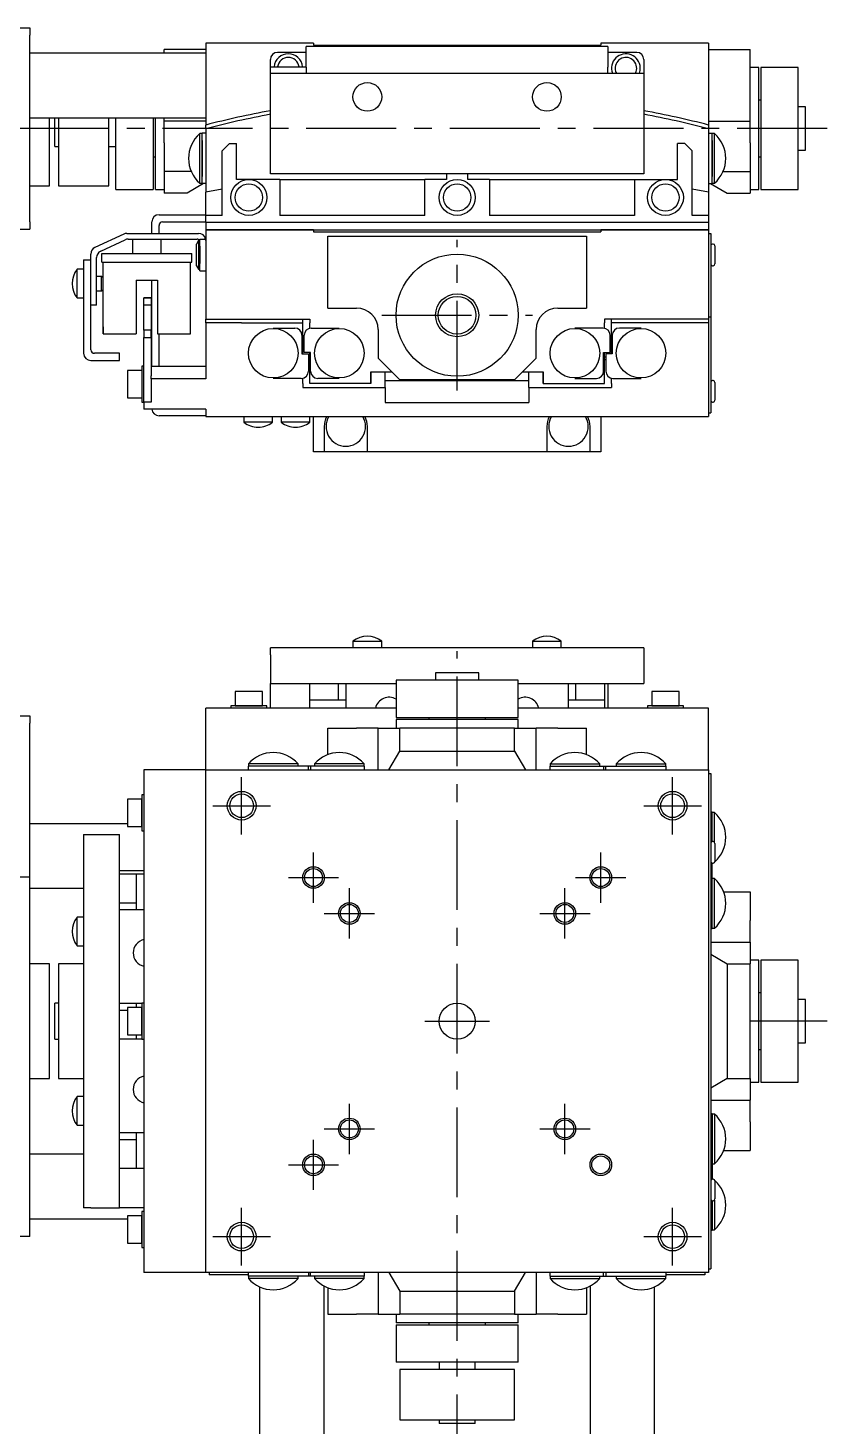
# Model space of a CAD drawing. Extents: x 118 to 837, y 27 to 540.
# Drawn here: x 301.5 to 412.7, y 339.8 to 534.5 of the extents above; entities that cross this region are included whole.
import ezdxf

# ---------------------------------------------------------------- set-up
doc = ezdxf.new("R2010")
doc.units = 0
doc.header["$LTSCALE"] = 10
doc.linetypes.add('CENTER', pattern=[2, 1.25, -0.25, 0.25, -0.25])
doc.layers.add('1', color=7, linetype='CONTINUOUS')
doc.layers.add('11', color=7, linetype='CONTINUOUS')

msp = doc.modelspace()

# ---------------------------------------------------------------- linework, layer by layer
at = {"layer": '1', "color": 7, "linetype": 'CONTINUOUS'}
for p, q in [((275.749999, 534.5), (301.749999, 534.5)), ((301.749999, 534.5), (301.749999, 533.5)), ((301.749999, 507.5), (301.749999, 533.5)), ((320.449999, 531), (320.449999, 531.5)), ((326.249999, 531.5), (320.449999, 531.5)), ((326.249999, 532.4), (326.249999, 520.986969)), ((341.249999, 532.4), (326.249999, 532.4)), ((382.249999, 531.9), (340.249999, 531.9)), ((340.249999, 531.806308), (340.249999, 531.9)), ((340.249999, 529.930961), (340.249999, 531.806308)), ((341.249999, 532.4), (341.249999, 532.1)), ((341.249999, 532.1), (381.249999, 532.1)), ((381.249999, 532.4), (381.249999, 532.1)), ((396.249999, 532.4), (381.249999, 532.4)), ((382.249999, 531.9), (382.249999, 531.806308)), ((382.249999, 531.806308), (382.249999, 529.930961)), ((396.249999, 532.4), (396.249999, 520.986969)), ((396.249999, 531.5), (402.049999, 531.5)), ((402.049999, 521.5), (402.049999, 531.5)), ((326.249999, 531), (301.749999, 531)), ((335.249999, 529.1), (335.249999, 530.1)), ((340.249999, 531.1), (336.249999, 531.1)), ((340.249999, 529.024653), (340.249999, 529.930961)), ((386.249999, 531.1), (382.249999, 531.1)), ((382.249999, 529.930961), (382.249999, 529.024653)), ((387.249999, 530.1), (387.249999, 528.2)), ((335.249999, 528.2), (335.249999, 529.1)), ((335.249999, 529.1), (340.249999, 529.1)), ((335.249999, 515.2), (335.249999, 528.2)), ((335.249999, 528.2), (387.249999, 528.2)), ((340.249999, 529.024653), (340.249999, 528.2)), ((382.249999, 528.2), (382.249999, 529.024653)), ((387.249999, 528.2), (387.249999, 515.2)), ((403.249999, 529), (402.049999, 529)), ((403.249999, 512), (403.249999, 529)), ((403.549999, 529), (403.549999, 520.5)), ((408.749999, 529), (403.549999, 529)), ((408.749999, 520.5), (408.749999, 529)), ((403.549999, 524.45), (403.249999, 524.45)), ((301.749999, 522), (326.249999, 522)), ((304.499999, 512.5), (304.499999, 522)), ((305.249999, 518), (305.249999, 522)), ((305.749999, 522), (305.749999, 512.5)), ((312.749999, 512.5), (312.749999, 522)), ((313.749999, 520.5), (313.749999, 522)), ((318.949999, 522), (318.949999, 520.5)), ((319.249999, 512), (319.249999, 522)), ((320.449999, 521.5), (320.449999, 522)), ((409.749999, 523.5), (408.749999, 523.5)), ((409.749999, 517.5), (409.749999, 523.5)), ((313.749999, 512), (313.749999, 520.5)), ((318.949999, 520.5), (318.949999, 512)), ((326.249999, 521.5), (320.449999, 521.5)), ((320.449999, 518.5), (320.449999, 521.5)), ((325.407386, 512.886539), (325.407386, 519.786539)), ((325.75, 519.786539), (325.407386, 519.786539)), ((326.249999, 519.836536), (325.75, 519.836536)), ((325.75, 512.836536), (325.75, 519.836536)), ((325.75, 519.786539), (325.75, 519.836536)), ((325.75, 518.836536), (325.75, 519.786539)), ((325.75, 512.886539), (325.75, 519.786539)), ((326.249999, 520.470754), (326.249999, 520.986969)), ((326.249999, 520.470754), (326.249999, 511.63673)), ((396.249999, 521.5), (402.049999, 521.5)), ((396.249999, 520.986969), (396.249999, 520.470754)), ((396.249999, 520.470754), (396.249999, 511.63673)), ((396.249999, 519.836536), (396.749998, 519.836536)), ((396.749998, 512.836536), (396.749998, 519.836536)), ((396.749998, 519.786539), (396.749998, 519.836536)), ((396.749998, 518.836536), (396.749998, 519.786539)), ((396.749998, 512.886539), (396.749998, 519.786539)), ((397.092612, 519.786539), (396.749998, 519.786539)), ((397.092612, 512.886539), (397.092612, 519.786539)), ((402.049999, 518.5), (402.049999, 521.5)), ((403.549999, 520.5), (403.549999, 512)), ((408.749999, 512), (408.749999, 520.5)), ((305.249999, 518), (305.749999, 518)), ((312.749999, 518), (313.749999, 518)), ((320.449999, 518.5), (320.449999, 514.5)), ((325.75, 518.836536), (325.75, 516.236536)), ((329.549999, 518.4), (328.549999, 517.4)), ((329.549999, 518.4), (330.549999, 518.4)), ((330.549999, 513.4), (330.549999, 518.4)), ((391.949999, 513.4), (391.949999, 518.4)), ((392.949999, 518.4), (391.949999, 518.4)), ((392.949999, 518.4), (393.949999, 517.4)), ((396.749998, 518.836536), (396.749998, 516.236536)), ((402.049999, 518.5), (402.049999, 514.5)), ((318.949999, 516.55), (319.249999, 516.55)), ((325.75, 516.236536), (325.75, 513.836536)), ((328.549999, 508.4), (328.549999, 517.4)), ((393.949999, 508.4), (393.949999, 517.4)), ((396.749998, 516.236536), (396.749998, 513.836536)), ((403.249999, 516.55), (403.549999, 516.55)), ((408.749999, 517.5), (409.749999, 517.5)), ((324.232521, 514.5), (320.449999, 514.5)), ((320.449999, 514.5), (320.449999, 511.5)), ((335.249999, 514.2), (335.249999, 515.2)), ((387.249999, 514.2), (335.249999, 514.2)), ((359.749999, 514.2), (359.749999, 513.4)), ((362.749999, 513.4), (362.749999, 514.2)), ((387.249999, 515.2), (387.249999, 514.2)), ((398.267477, 514.5), (402.049999, 514.5)), ((402.049999, 514.5), (402.049999, 511.5)), ((301.749999, 512.5), (304.499999, 512.5)), ((305.749999, 512.5), (312.749999, 512.5)), ((313.749999, 512), (318.949999, 512)), ((319.249999, 512), (320.449999, 512)), ((325.952074, 512.827993), (323.651923, 511.5)), ((325.407386, 512.886539), (325.75, 512.886539)), ((325.75, 512.885479), (325.75, 513.836536)), ((325.75, 512.836536), (325.75, 512.885479)), ((326.249999, 512.836536), (325.75, 512.836536)), ((325.75, 512.827993), (325.75, 512.836536)), ((325.75, 512.827993), (325.75, 512.836536)), ((326.25, 512.827993), (325.75, 512.827993)), ((328.549999, 512.042282), (326.249999, 511.63673)), ((332.249999, 513.4), (330.549999, 513.4)), ((336.549999, 513.4), (332.249999, 513.4)), ((336.549999, 513.4), (336.549999, 508.4)), ((336.549999, 513.4), (356.749999, 513.4)), ((359.749999, 513.4), (356.749999, 513.4)), ((356.749999, 508.4), (356.749999, 513.4)), ((365.749999, 513.4), (362.749999, 513.4)), ((365.749999, 513.4), (365.749999, 508.4)), ((365.749999, 513.4), (385.949999, 513.4)), ((385.949999, 513.4), (385.949999, 508.4)), ((385.949999, 513.4), (390.249999, 513.4)), ((390.249999, 513.4), (391.949999, 513.4)), ((396.249999, 511.63673), (393.949999, 512.042282)), ((396.249998, 512.827993), (396.749998, 512.827993)), ((396.249999, 512.836536), (396.749998, 512.836536)), ((396.547924, 512.827993), (398.848075, 511.5)), ((396.749998, 512.885479), (396.749998, 513.836536)), ((396.749998, 512.886539), (397.092612, 512.886539)), ((396.749998, 512.836536), (396.749998, 512.885479)), ((396.749998, 512.827993), (396.749998, 512.836536)), ((396.749998, 512.827993), (396.749998, 512.836536)), ((402.049999, 512), (403.249999, 512)), ((403.549999, 512), (408.749999, 512)), ((323.651923, 511.5), (320.449999, 511.5)), ((326.249999, 508.4), (326.249999, 511.63673)), ((396.249999, 511.63673), (396.249999, 508.4)), ((398.848075, 511.5), (402.049999, 511.5)), ((319.749999, 508.5), (326.249999, 508.5)), ((328.549999, 508.4), (326.249999, 508.4)), ((326.249999, 507.4), (326.249999, 508.4)), ((356.749999, 508.4), (336.549999, 508.4)), ((385.949999, 508.4), (365.749999, 508.4)), ((396.249999, 508.4), (393.949999, 508.4)), ((396.249999, 508.4), (396.249999, 507.4)), ((275.749999, 506.5), (301.749999, 506.5)), ((301.749999, 507.5), (301.749999, 506.5)), ((318.749999, 505.9), (318.749999, 507.5)), ((319.749999, 505.9), (319.749999, 507)), ((320.249999, 507.5), (326.249999, 507.5)), ((396.249999, 507.4), (326.249999, 507.4)), ((326.249999, 507.4), (326.249999, 506.4)), ((326.249999, 506.4), (326.249999, 493.944512)), ((341.249999, 506.4), (326.249999, 506.4)), ((326.249999, 506.4), (341.249999, 506.4)), ((341.249999, 506.4), (341.249999, 506.1)), ((341.249999, 506.4), (381.249999, 506.4)), ((381.249999, 506.4), (381.249999, 506.1)), ((396.249999, 506.4), (381.249999, 506.4)), ((381.249999, 506.4), (396.249999, 506.4)), ((396.249999, 507.4), (396.249999, 506.4)), ((396.249999, 506.4), (396.249999, 493.944512)), ((314.849075, 505.806308), (310.827381, 503.930961)), ((311.627381, 503.421305), (315.026431, 505.006308)), ((315.271694, 505.9), (325.249999, 505.9)), ((315.449049, 505.1), (325.049999, 505.1)), ((316.049999, 505.1), (316.049999, 503.1)), ((320.049999, 503.1), (320.049999, 505.1)), ((325.238674, 504.9), (324.949999, 504.4)), ((324.949999, 502.820894), (324.949999, 504.4)), ((324.949999, 501.4), (324.949999, 504.4)), ((325.238674, 504.9), (325.238674, 503.005474)), ((325.449999, 504.9), (325.238674, 504.9)), ((325.449999, 505.1), (326.229795, 505.1)), ((325.449999, 504.1), (325.449999, 505.1)), ((326.249999, 504.9), (326.229795, 505.1)), ((341.249999, 506.1), (381.249999, 506.1)), ((343.249999, 495.5), (343.249999, 505.5)), ((343.249999, 505.5), (379.249999, 505.5)), ((379.249999, 505.5), (379.249999, 495.5)), ((396.249999, 505.9), (396.549999, 505.9)), ((396.549999, 505.9), (396.549999, 503.9)), ((396.899999, 504.4), (396.799999, 504.4)), ((310.249999, 502.2), (310.249999, 503.024653)), ((311.049999, 495.9), (311.049999, 502.514997)), ((311.799999, 501.9), (311.799999, 503.1)), ((311.799999, 503.1), (324.299999, 503.1)), ((324.299999, 501.9), (324.299999, 503.1)), ((324.949999, 501.4), (324.949999, 502.820894)), ((325.238674, 503.005474), (325.238674, 500.9)), ((325.449999, 504.1), (325.449999, 501.7)), ((396.549999, 503.9), (396.549999, 496.27493)), ((397.149999, 504.15), (397.149999, 502.7764)), ((397.149999, 502.7764), (397.149999, 501.65)), ((308.352, 496.9), (308.352, 500.9)), ((309.249999, 500.9), (308.352, 500.9)), ((309.249999, 502.2), (310.249999, 502.2)), ((309.249999, 502.2), (309.249999, 489.2)), ((310.249999, 489.7), (310.249999, 502.2)), ((311.799999, 501.9), (324.299999, 501.9)), ((311.949999, 491.9), (311.949999, 501.9)), ((311.949999, 492.9), (311.949999, 501.9)), ((324.149999, 491.9), (324.149999, 501.9)), ((324.949999, 501.4), (325.238674, 500.9)), ((325.238674, 500.9), (325.449999, 500.9)), ((325.449999, 500.7), (325.449999, 501.7)), ((325.449999, 500.7), (326.249999, 500.7)), ((396.799999, 501.4), (396.899999, 501.4)), ((311.749999, 499.9), (311.049999, 499.9)), ((311.749999, 497.9), (311.749999, 499.9)), ((311.949999, 499.7), (311.749999, 499.9)), ((316.549999, 499.4), (316.549999, 491.9)), ((316.549999, 499.4), (319.549999, 499.4)), ((318.749999, 487.4), (318.749999, 499.4)), ((319.549999, 499.4), (319.549999, 491.9)), ((319.549999, 499.4), (319.549999, 492.9)), ((308.352, 496.9), (309.249999, 496.9)), ((311.049999, 497.9), (311.749999, 497.9)), ((311.749999, 497.9), (311.949999, 498.1)), ((317.649999, 496.9), (318.649999, 496.9)), ((317.649999, 495.9), (317.649999, 496.9)), ((318.649999, 496.9), (317.649999, 496.9)), ((318.649999, 496.9), (318.649999, 495.9)), ((311.049999, 495.9), (310.249999, 495.9)), ((318.649999, 495.9), (317.649999, 495.9)), ((317.649999, 492.4), (317.649999, 495.9)), ((318.649999, 495.9), (318.649999, 492.4)), ((343.249999, 495.5), (347.249999, 495.5)), ((375.249999, 495.5), (379.249999, 495.5)), ((396.549999, 496.27493), (396.549999, 494.27493)), ((311.949999, 492.9), (311.949999, 491.9)), ((319.549999, 492.9), (319.549999, 491.9)), ((326.249999, 493.419494), (326.249999, 493.944512)), ((326.249999, 493.944512), (340.749999, 493.944512)), ((326.249999, 493.419494), (326.249999, 485.63673)), ((331.249999, 493.419494), (326.249999, 493.419494)), ((331.249999, 493.419494), (339.749998, 493.419493)), ((335.649994, 492.710541), (338.649994, 492.710541)), ((339.749998, 489.110541), (339.749998, 493.419493)), ((339.749999, 493.419493), (339.749999, 493.944512)), ((340.749998, 492.681795), (340.749999, 493.419494)), ((340.749999, 493.944512), (340.749999, 493.419494)), ((340.949994, 492.701999), (344.849994, 492.701999)), ((381.550004, 492.701999), (377.650004, 492.701999)), ((396.249999, 493.944512), (381.749999, 493.944512)), ((381.749999, 493.944512), (381.75, 493.419493)), ((381.75, 492.681795), (381.75, 493.419493)), ((382.749999, 493.419493), (382.749999, 493.944512)), ((382.75, 489.110541), (382.75, 493.419493)), ((391.25, 493.419493), (382.75, 493.419493)), ((386.850004, 492.710541), (383.850004, 492.710541)), ((396.249999, 493.419494), (391.25, 493.419493)), ((396.249999, 494.27493), (396.549999, 494.27493)), ((396.249999, 493.944512), (396.249999, 493.419494)), ((396.249999, 493.419494), (396.249999, 480.4)), ((396.549999, 494.27493), (396.549999, 494.018021)), ((396.549999, 494.018021), (396.549999, 492.103296)), ((311.949999, 491.9), (316.549999, 491.9)), ((318.649999, 492.4), (317.649999, 492.4)), ((317.649999, 492.4), (317.649999, 491.4)), ((317.649999, 491.4), (318.649999, 491.4)), ((317.649999, 482.4), (317.649999, 491.4)), ((318.649999, 491.4), (318.649999, 492.4)), ((318.649999, 491.4), (318.649999, 486.042282)), ((319.549999, 491.9), (324.149999, 491.9)), ((319.749999, 487.4), (319.749999, 491.9)), ((339.649994, 491.710541), (339.649994, 489.110541)), ((339.649994, 491.710541), (339.649994, 489.110541)), ((339.949994, 489.301999), (339.949994, 491.701999)), ((350.249999, 492.5), (350.249999, 488.5)), ((372.249999, 488.5), (372.249999, 492.5)), ((382.550004, 489.301999), (382.550004, 491.701999)), ((382.850004, 491.710541), (382.850004, 489.110541)), ((382.850004, 491.710541), (382.850004, 489.110541)), ((396.549999, 492.103296), (396.549999, 482.9)), ((314.249999, 489.2), (310.749999, 489.2)), ((314.249999, 488.2), (314.249999, 489.2)), ((339.649994, 489.110541), (340.549994, 489.110541)), ((339.949994, 490.4), (339.749999, 490.4)), ((340.849994, 489.301999), (339.949994, 489.301999)), ((340.549828, 488.68973), (340.749902, 488.709691)), ((340.549994, 489.110541), (340.549994, 486.710541)), ((340.549994, 489.110541), (340.549994, 486.710541)), ((340.749998, 484.984541), (340.749998, 489.301999)), ((340.849994, 486.701999), (340.849994, 489.301999)), ((381.650004, 489.301999), (382.550004, 489.301999)), ((381.650004, 486.701999), (381.650004, 489.301999)), ((381.75, 484.984541), (381.75, 489.301999)), ((381.750112, 488.70969), (381.950098, 488.689739)), ((382.850004, 489.110541), (381.950004, 489.110541)), ((381.950004, 489.110541), (381.950004, 486.710541)), ((381.950004, 489.110541), (381.950004, 486.710541)), ((382.749999, 490.4), (382.550004, 490.4)), ((310.249999, 488.2), (314.249999, 488.2)), ((315.349999, 486.8), (315.349999, 483)), ((317.349999, 486.8), (315.349999, 486.8)), ((317.349999, 487.4), (317.349999, 482.4)), ((317.649999, 487.4), (317.349999, 487.4)), ((318.649999, 487.4), (326.249999, 487.4)), ((340.749975, 488.269448), (340.549844, 488.291806)), ((350.249999, 488.5), (353.249999, 485.5)), ((369.249999, 485.5), (372.249999, 488.5)), ((381.950083, 488.291796), (381.750073, 488.269452)), ((318.649999, 485.63673), (318.649999, 486.042282)), ((318.649999, 485.63673), (318.649999, 482.4)), ((326.249999, 485.63673), (318.649999, 485.63673)), ((339.549994, 485.710541), (335.649994, 485.710541)), ((339.749999, 484.984542), (339.749998, 485.730746)), ((339.749999, 484.984542), (339.749999, 484.454985)), ((349.249998, 484.984541), (340.749998, 484.984541)), ((344.849994, 485.701999), (341.849994, 485.701999)), ((349.249998, 486.6), (352.149999, 486.6)), ((349.249998, 484.984541), (349.249998, 486.6)), ((349.249999, 486.6), (349.249999, 484.984541)), ((351.249999, 484.454985), (351.249999, 486.6)), ((351.249999, 485.4), (371.249999, 485.4)), ((369.249999, 485.5), (353.249999, 485.5)), ((370.349999, 486.6), (373.25, 486.6)), ((371.249999, 484.454985), (371.249999, 486.6)), ((373.249999, 486.6), (373.249999, 484.984541)), ((373.25, 484.984541), (373.25, 486.6)), ((373.25, 484.984541), (381.75, 484.984541)), ((377.650004, 485.701999), (380.650004, 485.701999)), ((382.75, 484.984541), (382.749999, 484.454985)), ((382.75, 484.984541), (382.75, 485.730746)), ((382.950004, 485.710541), (386.850004, 485.710541)), ((396.899999, 485.4), (396.799999, 485.4)), ((397.149999, 485.15), (397.149999, 483.7764)), ((315.349999, 483), (317.349999, 483)), ((339.749999, 484.454985), (351.249999, 484.454985)), ((351.249999, 484.454985), (351.249999, 482.333651)), ((371.249999, 484.454985), (371.249999, 482.333651)), ((371.249999, 484.454985), (382.749999, 484.454985)), ((396.549999, 482.9), (396.549999, 480.9)), ((397.149999, 483.7764), (397.149999, 482.65)), ((317.349999, 482.4), (317.649999, 482.4)), ((317.649999, 482.4), (317.649999, 481.4)), ((318.649999, 482.4), (317.649999, 482.4)), ((326.249999, 481.4), (317.649999, 481.4)), ((326.249999, 481.4), (326.249999, 480.4)), ((351.249999, 482.333651), (371.249999, 482.333651)), ((396.249999, 480.9), (396.549999, 480.9)), ((396.799999, 482.4), (396.899999, 482.4)), ((326.249999, 480.5), (319.749999, 480.5)), ((326.249999, 480.4), (396.249999, 480.4)), ((331.549999, 480.4), (331.549999, 479.602001)), ((335.549999, 479.602001), (331.549999, 479.602001)), ((335.549999, 479.602001), (335.549999, 480.4)), ((336.749999, 480.4), (336.749999, 479.602001)), ((340.749999, 479.602001), (336.749999, 479.602001)), ((340.749999, 479.602001), (340.749999, 480.4)), ((341.249999, 475.5), (341.249999, 480.4)), ((342.749999, 479), (342.749999, 475.5)), ((348.749999, 475.5), (348.749999, 479)), ((373.749999, 479), (373.749999, 475.5)), ((379.749999, 475.5), (379.749999, 479)), ((381.249999, 480.4), (381.249999, 475.5)), ((342.749999, 475.5), (341.249999, 475.5)), ((348.749999, 475.5), (342.749999, 475.5)), ((373.749999, 475.5), (348.749999, 475.5)), ((379.749999, 475.5), (373.749999, 475.5)), ((381.249999, 475.5), (379.749999, 475.5)), ((387.249999, 448.199999), (335.249999, 448.199999)), ((335.249999, 447.199999), (335.249999, 448.199999)), ((346.749999, 449.097998), (346.864019, 449.097998)), ((346.749999, 449.097998), (346.749999, 448.199999)), ((346.864019, 449.097998), (350.749999, 449.097998)), ((350.749999, 448.199999), (350.749999, 449.097998)), ((371.749999, 449.097998), (371.864019, 449.097998)), ((371.749999, 449.097998), (371.749999, 448.199999)), ((371.864019, 449.097998), (375.749999, 449.097998)), ((375.749999, 448.199999), (375.749999, 449.097998)), ((387.249999, 448.199999), (387.249999, 447.199999)), ((335.249999, 447.199999), (335.249999, 443.199999)), ((387.249999, 447.199999), (387.249999, 443.199999)), ((364.249999, 444.699999), (358.249999, 444.699999)), ((358.249999, 444.699999), (358.249999, 443.699999)), ((364.249999, 443.699999), (364.249999, 444.699999)), ((332.249999, 442.099999), (330.349999, 442.099999)), ((334.149999, 442.099999), (330.349999, 442.099999)), ((330.349999, 442.099999), (330.349999, 440.099999)), ((334.149999, 442.099999), (332.249999, 442.099999)), ((334.149999, 440.099999), (334.149999, 442.099999)), ((335.249999, 443.199999), (352.749999, 443.199999)), ((335.249999, 439.799999), (335.249999, 443.199999)), ((340.749999, 440.899999), (340.749999, 443.199999)), ((344.749999, 440.899999), (344.749999, 443.199999)), ((345.749999, 443.199999), (345.749999, 440.899999)), ((358.249999, 443.699999), (352.749999, 443.699999)), ((369.749999, 443.699999), (352.749999, 443.699999)), ((352.749999, 443.699999), (352.749999, 438.499999)), ((358.624999, 443.699999), (358.249999, 443.699999)), ((361.249999, 443.699999), (358.249999, 443.699999)), ((364.249999, 443.699999), (361.249999, 443.699999)), ((364.249999, 443.699999), (363.874999, 443.699999)), ((369.749999, 443.699999), (364.249999, 443.699999)), ((369.749999, 438.499999), (369.749999, 443.699999)), ((369.749999, 443.199999), (387.249999, 443.199999)), ((376.749999, 440.899999), (376.749999, 443.199999)), ((377.749999, 443.199999), (377.749999, 440.899999)), ((381.749999, 443.199999), (381.749999, 440.899999)), ((382.249999, 443.199999), (382.249999, 439.799999)), ((390.249999, 442.099999), (388.349999, 442.099999)), ((392.149999, 442.099999), (388.349999, 442.099999)), ((388.349999, 442.099999), (388.349999, 440.099999)), ((392.149999, 442.099999), (390.249999, 442.099999)), ((392.149999, 440.099999), (392.149999, 442.099999)), ((330.349999, 440.099999), (329.749999, 440.099999)), ((334.749999, 440.099999), (329.749999, 440.099999)), ((329.749999, 440.099999), (329.749999, 439.799999)), ((334.149999, 440.099999), (330.349999, 440.099999)), ((330.349999, 440.099999), (334.149999, 440.099999)), ((334.749999, 440.099999), (334.149999, 440.099999)), ((334.749999, 439.799999), (334.749999, 440.099999)), ((344.749999, 440.899999), (340.749999, 440.899999)), ((340.749999, 439.799999), (340.749999, 440.899999)), ((345.749999, 440.899999), (344.749999, 440.899999)), ((345.749999, 440.899999), (345.749999, 439.799999)), ((377.749999, 440.899999), (376.749999, 440.899999)), ((376.749999, 439.799999), (376.749999, 440.899999)), ((381.749999, 440.899999), (377.749999, 440.899999)), ((381.749999, 440.899999), (381.749999, 439.799999)), ((392.749999, 440.099999), (387.749999, 440.099999)), ((388.349999, 440.099999), (387.749999, 440.099999)), ((387.749999, 440.099999), (387.749999, 439.799999)), ((392.149999, 440.099999), (388.349999, 440.099999)), ((388.349999, 440.099999), (392.149999, 440.099999)), ((392.749999, 440.099999), (392.149999, 440.099999)), ((392.749999, 439.799999), (392.749999, 440.099999)), ((275.749999, 438.699999), (301.749999, 438.699999)), ((301.749999, 438.699999), (301.749999, 437.699999)), ((352.749999, 439.799999), (326.249999, 439.799999)), ((326.249999, 431.199999), (326.249999, 439.799999)), ((352.749999, 438.499999), (369.749999, 438.499999)), ((357.299999, 438.199999), (352.749999, 438.199999)), ((361.249999, 438.199999), (352.749999, 438.199999)), ((352.749999, 438.199999), (352.749999, 436.999999)), ((357.299999, 438.499999), (357.299999, 438.199999)), ((369.749999, 438.199999), (361.249999, 438.199999)), ((365.199999, 438.199999), (365.199999, 438.499999)), ((369.749999, 438.199999), (365.199999, 438.199999)), ((396.249999, 439.799999), (369.749999, 439.799999)), ((369.749999, 436.999999), (369.749999, 438.199999)), ((396.249999, 431.199999), (396.249999, 439.799999)), ((301.749999, 416.299999), (301.749999, 437.699999)), ((343.249999, 433.31277), (343.249999, 436.999999)), ((343.249999, 436.999999), (347.249999, 436.999999)), ((350.249999, 436.999999), (347.249999, 436.999999)), ((350.249999, 431.199999), (350.249999, 436.999999)), ((350.249999, 436.999999), (353.249999, 436.999999)), ((353.249999, 433.798075), (353.249999, 436.999999)), ((369.249999, 436.999999), (353.249999, 436.999999)), ((369.249999, 433.798075), (369.249999, 436.999999)), ((369.249999, 436.999999), (372.249999, 436.999999)), ((372.249999, 431.199999), (372.249999, 436.999999)), ((375.249999, 436.999999), (372.249999, 436.999999)), ((375.249999, 436.999999), (379.249999, 436.999999)), ((379.249999, 433.31277), (379.249999, 436.999999)), ((351.749999, 431.199999), (353.249999, 433.798075)), ((353.249999, 433.798075), (369.249999, 433.798075)), ((369.249999, 433.798075), (370.749999, 431.199999)), ((317.649999, 431.199999), (317.649999, 361.199999)), ((326.249999, 431.199999), (317.649999, 431.199999)), ((326.249999, 431.199999), (396.249999, 431.199999)), ((326.249999, 361.199999), (326.249999, 431.199999)), ((335.649994, 431.699998), (332.149994, 431.699998)), ((332.149994, 431.699998), (332.149994, 431.199998)), ((335.649998, 432.042612), (332.199998, 432.042612)), ((332.199998, 432.042612), (332.199998, 431.699998)), ((339.549994, 431.699998), (335.649994, 431.699998)), ((339.099998, 432.042612), (335.649998, 432.042612)), ((339.099998, 431.699998), (339.099998, 432.042612)), ((340.549994, 431.699998), (339.549994, 431.699998)), ((340.549994, 431.199998), (340.549994, 431.699998)), ((340.849994, 431.699998), (340.549994, 431.699998)), ((340.849994, 431.699998), (340.849994, 431.199998)), ((341.849994, 431.699998), (340.849994, 431.699998)), ((344.849998, 432.042612), (341.399998, 432.042612)), ((341.399998, 432.042612), (341.399998, 431.699998)), ((344.849994, 431.699998), (341.849994, 431.699998)), ((348.349994, 431.699998), (344.849994, 431.699998)), ((348.299998, 432.042612), (344.849998, 432.042612)), ((348.299998, 431.699998), (348.299998, 432.042612)), ((348.349994, 431.199998), (348.349994, 431.699998)), ((374.150004, 431.699998), (377.650004, 431.699998)), ((374.150004, 431.699998), (374.150004, 431.199998)), ((374.2, 432.042612), (377.65, 432.042612)), ((374.2, 432.042612), (374.2, 431.699998)), ((377.65, 432.042612), (381.1, 432.042612)), ((377.650004, 431.699998), (380.650004, 431.699998)), ((380.650004, 431.699998), (381.650004, 431.699998)), ((381.1, 431.699998), (381.1, 432.042612)), ((381.650004, 431.699998), (381.650004, 431.199999)), ((381.650004, 431.699998), (381.950004, 431.699998)), ((381.950004, 431.199998), (381.950004, 431.699998)), ((381.950004, 431.699998), (382.950004, 431.699998)), ((382.950004, 431.699998), (386.850004, 431.699998)), ((383.4, 432.042612), (386.85, 432.042612)), ((383.4, 432.042612), (383.4, 431.699998)), ((386.85, 432.042612), (390.3, 432.042612)), ((386.850004, 431.699998), (390.350004, 431.699998)), ((390.3, 431.699998), (390.3, 432.042612)), ((390.350004, 431.199998), (390.350004, 431.699998)), ((396.249999, 431.199999), (396.249999, 361.199999)), ((396.249999, 430.699999), (396.549999, 430.699999)), ((396.549999, 430.699999), (396.549999, 428.699999)), ((396.549999, 428.699999), (396.549999, 363.699999)), ((315.349999, 427.099999), (315.349999, 425.199999)), ((315.349999, 427.099999), (315.349999, 423.299999)), ((317.349999, 427.099999), (315.349999, 427.099999)), ((317.349999, 427.699999), (317.349999, 422.699999)), ((317.349999, 427.699999), (317.349999, 427.099999)), ((317.649999, 427.699999), (317.349999, 427.699999)), ((317.349999, 427.099999), (317.349999, 423.299999)), ((317.349999, 423.299999), (317.349999, 427.099999)), ((315.349999, 425.199999), (315.349999, 423.299999)), ((396.749998, 425.300004), (396.549999, 425.300004)), ((396.749998, 421.800004), (396.749998, 425.300004)), ((397.092612, 425.249998), (396.749998, 425.249998)), ((397.092612, 421.109373), (397.092612, 425.249998)), ((315.349999, 423.699999), (301.749999, 423.699999)), ((315.349999, 423.299999), (317.349999, 423.299999)), ((317.349999, 423.299999), (317.349999, 422.699999)), ((317.349999, 422.699999), (317.649999, 422.699999)), ((309.249999, 422.199999), (309.249999, 370.199999)), ((309.249999, 422.199999), (310.249999, 422.199999)), ((310.249999, 422.199999), (314.249999, 422.199999)), ((314.249999, 370.199999), (314.249999, 422.199999)), ((396.749998, 421.194948), (396.749998, 421.800004)), ((396.899999, 421.199999), (396.799999, 421.199999)), ((397.149999, 420.949999), (397.149999, 420.943873)), ((397.149999, 420.943873), (397.149999, 418.449999)), ((314.249999, 417.199999), (317.649999, 417.199999)), ((314.249999, 416.699999), (316.549999, 416.699999)), ((316.549999, 416.699999), (316.549999, 412.699999)), ((316.549999, 416.699999), (317.649999, 416.699999)), ((396.549999, 416.900004), (396.749998, 416.900004)), ((396.749998, 417.900004), (396.749998, 418.20505)), ((396.749998, 416.900004), (396.749998, 417.900004)), ((396.749998, 416.600004), (396.749998, 416.900004)), ((396.799999, 418.199999), (396.899999, 418.199999)), ((275.749999, 416.299999), (301.749999, 416.299999)), ((301.749999, 366.199999), (301.749999, 416.299999)), ((301.749999, 414.699999), (309.249999, 414.699999)), ((396.749998, 416.600004), (396.549999, 416.600004)), ((396.749998, 415.600004), (396.749998, 416.600004)), ((397.092612, 416.049998), (396.749998, 416.049998)), ((396.749998, 412.600004), (396.749998, 415.600004)), ((397.092612, 409.149998), (397.092612, 416.049998)), ((398.362769, 414.199999), (402.049999, 414.199999)), ((402.049999, 414.199999), (402.049999, 410.199999)), ((314.249999, 412.699999), (316.549999, 412.699999)), ((316.549999, 411.699999), (314.249999, 411.699999)), ((316.549999, 412.699999), (316.549999, 411.699999)), ((317.649999, 411.699999), (316.549999, 411.699999)), ((396.749998, 409.100004), (396.749998, 412.600004)), ((308.352, 406.814019), (308.352, 410.699999)), ((309.249999, 410.699999), (308.352, 410.699999)), ((396.549999, 409.100004), (396.749998, 409.100004)), ((396.749998, 409.149998), (397.092612, 409.149998)), ((402.049999, 407.199999), (402.049999, 410.199999)), ((396.549999, 407.199999), (402.049999, 407.199999)), ((402.049999, 407.199999), (402.049999, 404.199999)), ((308.352, 406.699999), (308.352, 406.814019)), ((308.352, 406.699999), (309.249999, 406.699999)), ((396.549999, 405.526794), (398.848075, 404.199999)), ((304.499999, 404.199999), (301.749999, 404.199999)), ((304.499999, 396.199999), (304.499999, 404.199999)), ((305.749999, 404.199999), (305.749999, 396.199999)), ((309.249999, 404.199999), (305.749999, 404.199999)), ((398.848075, 404.199999), (398.848075, 388.199999)), ((398.848075, 404.199999), (402.049999, 404.199999)), ((403.249999, 404.699999), (402.049999, 404.699999)), ((402.049999, 388.199999), (402.049999, 404.199999)), ((403.249999, 400.155482), (403.249999, 404.699999)), ((403.249999, 396.199999), (403.249999, 404.699999)), ((403.549999, 404.699999), (403.549999, 387.699999)), ((408.749999, 404.699999), (403.549999, 404.699999)), ((408.749999, 387.699999), (408.749999, 404.699999)), ((408.749999, 399.199999), (408.749999, 404.699999)), ((403.549999, 400.149999), (403.249999, 400.149999)), ((408.749999, 398.824999), (408.749999, 399.199999)), ((408.749999, 396.199999), (408.749999, 399.199999)), ((409.749999, 399.199999), (408.749999, 399.199999)), ((409.749999, 393.199999), (409.749999, 399.199999)), ((305.249999, 393.699999), (305.249999, 398.699999)), ((305.249999, 393.699999), (305.249999, 398.699999)), ((305.749999, 398.699999), (305.249999, 398.699999)), ((314.249999, 398.699999), (316.549999, 398.699999)), ((315.349999, 397.699999), (314.249999, 397.699999)), ((315.349999, 398.099999), (315.349999, 394.299999)), ((315.349999, 398.099999), (315.349999, 396.199999)), ((317.349999, 398.099999), (315.349999, 398.099999)), ((316.549999, 398.699999), (316.549999, 398.099999)), ((316.549999, 398.699999), (317.349999, 398.699999)), ((317.349999, 398.699999), (317.349999, 393.699999)), ((317.349999, 398.699999), (317.349999, 398.099999)), ((317.649999, 398.699999), (317.349999, 398.699999)), ((317.349999, 398.099999), (317.349999, 394.299999)), ((317.349999, 394.299999), (317.349999, 398.099999)), ((304.499999, 388.199999), (304.499999, 396.199999)), ((305.749999, 396.199999), (305.749999, 388.199999)), ((315.349999, 396.199999), (315.349999, 394.299999)), ((403.249999, 387.699999), (403.249999, 396.199999)), ((408.749999, 393.199999), (408.749999, 396.199999)), ((305.249999, 393.699999), (305.749999, 393.699999)), ((316.549999, 393.699999), (314.249999, 393.699999)), ((315.349999, 394.299999), (317.349999, 394.299999)), ((316.549999, 394.299999), (316.549999, 393.699999)), ((317.349999, 393.699999), (316.549999, 393.699999)), ((317.349999, 394.299999), (317.349999, 393.699999)), ((317.349999, 393.699999), (317.649999, 393.699999)), ((408.749999, 393.199999), (408.749999, 393.574999)), ((403.249999, 387.699999), (403.249999, 392.249999)), ((403.249999, 392.249999), (403.549999, 392.249999)), ((408.749999, 387.699999), (408.749999, 393.199999)), ((408.749999, 393.199999), (409.749999, 393.199999)), ((301.749999, 388.199999), (304.499999, 388.199999)), ((305.749999, 388.199999), (309.249999, 388.199999)), ((398.848075, 388.199999), (396.549999, 386.873204)), ((398.848075, 388.199999), (402.049999, 388.199999)), ((402.049999, 388.199999), (402.049999, 385.199999)), ((402.049999, 387.699999), (403.249999, 387.699999)), ((403.549999, 387.699999), (408.749999, 387.699999)), ((308.352, 381.814019), (308.352, 385.699999)), ((309.249999, 385.699999), (308.352, 385.699999)), ((396.549999, 385.199999), (402.049999, 385.199999)), ((402.049999, 382.199999), (402.049999, 385.199999)), ((308.352, 381.699999), (308.352, 381.814019)), ((308.352, 381.699999), (309.249999, 381.699999)), ((396.749998, 383.299994), (396.549999, 383.299994)), ((396.749998, 383.299994), (396.749998, 379.799994)), ((397.092612, 383.250001), (396.749998, 383.250001)), ((397.092612, 383.250001), (397.092612, 376.350001)), ((402.049999, 382.199999), (402.049999, 378.199999)), ((314.249999, 380.699999), (316.549999, 380.699999)), ((316.549999, 379.699999), (314.249999, 379.699999)), ((316.549999, 380.699999), (316.549999, 379.699999)), ((316.549999, 380.699999), (317.649999, 380.699999)), ((316.549999, 379.699999), (316.549999, 375.699999)), ((396.749998, 379.799994), (396.749998, 376.799994)), ((309.249999, 377.699999), (301.749999, 377.699999)), ((398.362769, 378.199999), (402.049999, 378.199999)), ((396.749998, 375.799994), (396.549999, 375.799994)), ((396.749998, 376.799994), (396.749998, 375.799994)), ((396.749998, 376.350001), (397.092612, 376.350001)), ((396.749998, 375.799994), (396.749998, 375.499994)), ((316.549999, 375.699999), (314.249999, 375.699999)), ((317.649999, 375.699999), (316.549999, 375.699999)), ((396.549999, 375.499994), (396.749998, 375.499994)), ((396.749998, 375.499994), (396.749998, 374.499994)), ((396.749998, 374.499994), (396.749998, 374.194948)), ((396.899999, 374.199999), (396.799999, 374.199999)), ((397.149999, 373.949999), (397.149999, 373.943873)), ((397.149999, 373.943873), (397.149999, 371.449999)), ((310.249999, 370.199999), (309.249999, 370.199999)), ((310.249999, 370.199999), (314.249999, 370.199999)), ((317.649999, 370.199999), (314.249999, 370.199999)), ((396.749998, 371.20505), (396.749998, 370.599994)), ((396.749998, 370.599994), (396.749998, 367.099994)), ((396.799999, 371.199999), (396.899999, 371.199999)), ((397.092612, 371.290625), (397.092612, 367.150001)), ((301.749999, 368.699999), (315.349999, 368.699999)), ((315.349999, 369.099999), (315.349999, 365.299999)), ((315.349999, 369.099999), (315.349999, 367.199999)), ((317.349999, 369.099999), (315.349999, 369.099999)), ((317.349999, 369.699999), (317.349999, 364.699999)), ((317.349999, 369.699999), (317.349999, 369.099999)), ((317.649999, 369.699999), (317.349999, 369.699999)), ((317.349999, 369.099999), (317.349999, 365.299999)), ((317.349999, 365.299999), (317.349999, 369.099999)), ((301.749999, 366.199999), (293.749999, 366.199999)), ((315.349999, 367.199999), (315.349999, 365.299999)), ((396.549999, 367.099994), (396.749998, 367.099994)), ((396.749998, 367.150001), (397.092612, 367.150001)), ((315.349999, 365.299999), (317.349999, 365.299999)), ((317.349999, 365.299999), (317.349999, 364.699999)), ((317.349999, 364.699999), (317.649999, 364.699999)), ((396.549999, 363.699999), (396.549999, 361.699999)), ((326.249999, 361.199999), (317.649999, 361.199999)), ((396.249999, 361.199999), (326.249999, 361.199999)), ((326.749999, 361.199999), (326.749999, 360.899999)), ((328.749999, 360.899999), (326.749999, 360.899999)), ((332.149994, 360.899999), (328.749999, 360.899999)), ((332.149994, 361.2), (332.149994, 360.7)), ((335.649994, 360.7), (332.149994, 360.7)), ((332.199998, 360.7), (332.199998, 360.357386)), ((335.649998, 360.357386), (332.199998, 360.357386)), ((339.549994, 360.7), (335.649994, 360.7)), ((339.099998, 360.357386), (335.649998, 360.357386)), ((339.099998, 360.357386), (339.099998, 360.7)), ((340.549994, 360.7), (339.549994, 360.7)), ((340.549994, 361.2), (340.549994, 360.7)), ((340.849994, 360.7), (340.549994, 360.7)), ((340.849994, 360.7), (340.849994, 361.2)), ((341.849994, 360.7), (340.849994, 360.7)), ((341.399998, 360.7), (341.399998, 360.357386)), ((344.849998, 360.357386), (341.399998, 360.357386)), ((344.849994, 360.7), (341.849994, 360.7)), ((348.349994, 360.7), (344.849994, 360.7)), ((348.299998, 360.357386), (344.849998, 360.357386)), ((348.299998, 360.357386), (348.299998, 360.7)), ((348.349994, 360.7), (348.349994, 361.2)), ((350.249999, 361.199999), (350.249999, 355.399999)), ((351.749999, 361.199999), (353.249999, 358.601923)), ((369.249999, 358.601923), (370.749999, 361.199999)), ((372.249999, 361.199999), (372.249999, 355.399999)), ((374.150004, 361.2), (374.150004, 360.7)), ((374.150004, 360.7), (377.650004, 360.7)), ((374.2, 360.7), (374.2, 360.357386)), ((374.2, 360.357386), (377.65, 360.357386)), ((377.65, 360.357386), (381.1, 360.357386)), ((377.650004, 360.7), (380.650004, 360.7)), ((380.650004, 360.7), (381.650004, 360.7)), ((381.1, 360.357386), (381.1, 360.7)), ((381.650004, 360.7), (381.650004, 361.199999)), ((381.650004, 360.7), (381.950004, 360.7)), ((381.950004, 361.2), (381.950004, 360.7)), ((381.950004, 360.7), (382.950004, 360.7)), ((382.950004, 360.7), (386.850004, 360.7)), ((383.4, 360.7), (383.4, 360.357386)), ((383.4, 360.357386), (386.85, 360.357386)), ((386.85, 360.357386), (390.3, 360.357386)), ((386.850004, 360.7), (390.350004, 360.7)), ((390.3, 360.357386), (390.3, 360.7)), ((390.350004, 360.7), (390.350004, 361.2)), ((393.749999, 360.899999), (390.350004, 360.899999)), ((395.749999, 360.899999), (393.749999, 360.899999)), ((395.749999, 361.199999), (395.749999, 360.899999)), ((396.249999, 361.699999), (396.549999, 361.699999)), ((333.749999, 359.210728), (333.749999, 336.699999)), ((342.749999, 336.699999), (342.749999, 359.307323)), ((343.249999, 359.087228), (343.249999, 355.399999)), ((353.249999, 358.601923), (369.249999, 358.601923)), ((353.249999, 358.601923), (353.249999, 355.399999)), ((369.249999, 358.601923), (369.249999, 355.399999)), ((379.249999, 359.087228), (379.249999, 355.399999)), ((379.749999, 359.307323), (379.749999, 336.699999)), ((388.749999, 336.699999), (388.749999, 359.210728)), ((343.249999, 355.399999), (347.249999, 355.399999)), ((350.249999, 355.399999), (347.249999, 355.399999)), ((350.249999, 355.399999), (353.249999, 355.399999)), ((352.749999, 355.399999), (352.749999, 354.199999)), ((369.249999, 355.399999), (353.249999, 355.399999)), ((369.249999, 355.399999), (372.249999, 355.399999)), ((369.749999, 354.199999), (369.749999, 355.399999)), ((375.249999, 355.399999), (372.249999, 355.399999)), ((375.249999, 355.399999), (379.249999, 355.399999)), ((361.249999, 354.199999), (352.749999, 354.199999)), ((357.294516, 354.199999), (352.749999, 354.199999)), ((352.749999, 353.899999), (369.749999, 353.899999)), ((352.749999, 353.899999), (352.749999, 348.699999)), ((357.299999, 354.199999), (357.299999, 353.899999)), ((369.749999, 354.199999), (361.249999, 354.199999)), ((369.749999, 354.199999), (365.199999, 354.199999)), ((365.199999, 353.899999), (365.199999, 354.199999)), ((369.749999, 348.699999), (369.749999, 353.899999)), ((369.749999, 348.699999), (352.749999, 348.699999)), ((358.749999, 348.699999), (352.749999, 348.699999)), ((363.749999, 348.699999), (358.749999, 348.699999)), ((363.749999, 348.699999), (358.749999, 348.699999)), ((358.749999, 348.699999), (358.749999, 347.699999)), ((369.749999, 348.699999), (363.749999, 348.699999)), ((363.749999, 347.699999), (363.749999, 348.699999)), ((361.249999, 347.699999), (353.249999, 347.699999)), ((353.249999, 347.699999), (353.249999, 340.699999)), ((369.249999, 347.699999), (361.249999, 347.699999)), ((369.249999, 340.699999), (369.249999, 347.699999)), ((353.249999, 340.699999), (361.249999, 340.699999)), ((358.749999, 340.699999), (358.749999, 340.199999)), ((361.249999, 340.699999), (369.249999, 340.699999)), ((363.749999, 340.199999), (363.749999, 340.699999)), ((363.749999, 340.199999), (358.749999, 340.199999)), ((363.749999, 340.199999), (358.749999, 340.199999))]:
    msp.add_line(p, q, dxfattribs=at)
for centre, radius in [((348.749999, 524.9), 2), ((373.749999, 524.9), 2), ((332.249999, 510.9), 2.5), ((332.249999, 510.9), 1.9), ((361.249999, 510.9), 2.5), ((361.249999, 510.9), 1.9), ((390.249999, 510.9), 2.5), ((390.249999, 510.9), 1.9), ((361.249999, 494.5), 8.5), ((361.249999, 494.5), 3), ((335.649998, 489.210543), 3.45), ((344.849998, 489.210543), 3.45), ((377.65, 489.210543), 3.45), ((386.85, 489.210543), 3.45), ((331.249999, 426.199999), 1.65), ((391.249999, 426.199999), 1.65), ((341.249999, 416.199999), 1.25), ((381.249999, 416.199999), 1.25), ((346.249999, 411.199999), 1.25), ((376.249999, 411.199999), 1.25), ((361.249999, 396.199999), 2.5), ((346.249999, 381.199999), 1.25), ((376.249999, 381.199999), 1.25), ((341.249999, 376.199999), 1.25), ((381.249999, 376.199999), 1.25), ((331.249999, 366.199999), 1.65), ((391.249999, 366.199999), 1.65)]:
    msp.add_circle(centre, radius, dxfattribs=at)
at = {"layer": '1', "color": 4, "linetype": 'CONTINUOUS'}
for centre, radius in [((361.249999, 494.5), 2.625), ((331.249999, 426.199999), 2), ((391.249999, 426.199999), 2), ((341.249999, 416.199999), 1.5), ((381.249999, 416.199999), 1.5), ((346.249999, 411.199999), 1.5), ((376.249999, 411.199999), 1.5), ((346.249999, 381.199999), 1.5), ((376.249999, 381.199999), 1.5), ((341.249999, 376.199999), 1.5), ((381.249999, 376.199999), 1.5), ((331.249999, 366.199999), 2), ((391.249999, 366.199999), 2)]:
    msp.add_circle(centre, radius, dxfattribs=at)
at = {"layer": '1', "color": 7, "linetype": 'CONTINUOUS'}
for centre, radius, start, end in [((336.249999, 530.1), 1, 90, 180), ((337.749999, 528.9), 2, 5.73917, 174.26083), ((337.749999, 528.9), 1.5, 7.662256, 172.337744), ((384.749999, 528.9), 2, 3.023023, 200.487315), ((384.749999, 528.9), 1.5, 332.181861, 183.023023), ((386.249999, 530.1), 1, 0, 90), ((384.749999, 528.9), 1.5, 183.023023, 207.818139), ((384.749999, 528.9), 2, 339.512685, 3.023023), ((361.249999, 384.4), 140.5, 100.664245, 104.424872), ((361.249999, 384.4), 141, 100.625988, 104.372617), ((361.249999, 384.4), 141, 75.627383, 79.374012), ((361.249999, 384.4), 140.5, 75.575128, 79.335755), ((328.45, 516.336539), 4.6, 131.409621, 228.590377), ((394.049998, 516.336539), 4.6, 311.409623, 48.590379), ((319.749999, 507.5), 1, 90, 180), ((320.249999, 507), 0.5, 90, 180), ((315.271694, 504.9), 1, 90, 115), ((315.449049, 504.1), 1, 90, 115), ((325.049999, 504.7), 0.4, 30, 90), ((325.249999, 504.9), 1, 11.536959, 90), ((396.799999, 504.15), 0.25, 90, 180), ((396.899999, 504.15), 0.25, 0, 90), ((311.249999, 503.024653), 1, 115, 180), ((312.049999, 502.514997), 1, 115, 180), ((310.849999, 498.9), 3.2, 141.317813, 218.682187), ((396.799999, 501.65), 0.25, 180, 270), ((396.899999, 501.65), 0.25, 270, 0), ((347.249999, 492.5), 3, 0, 90), ((375.249999, 492.5), 3, 90, 180), ((338.649994, 491.710541), 1, 0, 90), ((340.949994, 491.701999), 1, 90, 180), ((381.550004, 491.701999), 1, 0, 90), ((383.850004, 491.710541), 1, 90, 180), ((310.249999, 489.2), 1, 180, 270), ((310.749999, 489.7), 0.5, 180, 270), ((339.549994, 486.710541), 1, 270, 0), ((341.849994, 486.701999), 1, 180, 270), ((380.650004, 486.701999), 1, 270, 0), ((382.950004, 486.710541), 1, 180, 270), ((396.799999, 485.15), 0.25, 90, 180), ((396.899999, 485.15), 0.25, 0, 90), ((319.749999, 481.5), 1, 185.73917, 270), ((396.799999, 482.65), 0.25, 180, 270), ((396.899999, 482.65), 0.25, 270, 0), ((333.549999, 482.1), 3.2, 231.317813, 270), ((333.549999, 482.1), 3.2, 270, 308.682187), ((338.749999, 482.1), 3.2, 231.317813, 270), ((338.749999, 482.1), 3.2, 270, 308.682187), ((345.749999, 479), 3, 152.181861, 180), ((345.749999, 479), 2.75, 149.396705, 270), ((345.749999, 479), 2.75, 270, 30.603295), ((345.749999, 479), 3, 0, 27.818139), ((376.749999, 479), 3, 152.181861, 180), ((376.749999, 479), 2.75, 149.396705, 270), ((376.749999, 479), 2.75, 270, 30.603295), ((376.749999, 479), 3, 0, 27.818139), ((348.749999, 446.599999), 3.2, 51.317813, 128.682187), ((373.749999, 446.599999), 3.2, 51.317813, 128.682187), ((351.749999, 439.399999), 1.9, 58.243136, 167.846803), ((370.749999, 439.399999), 1.9, 12.153197, 121.756864), ((335.649998, 428.999998), 4.6, 41.409622, 138.590378), ((344.849998, 428.999998), 4.6, 41.409622, 138.590378), ((377.65, 428.999998), 4.6, 41.409622, 138.590378), ((386.85, 428.999998), 4.6, 41.409622, 138.590378), ((394.049998, 421.799998), 4.6, 0, 48.590376), ((396.799999, 420.949999), 0.25, 90, 180), ((396.899999, 420.949999), 0.25, 0, 90), ((394.049998, 421.799998), 4.6, 312.270841, 0), ((396.799999, 418.449999), 0.25, 180, 270), ((396.899999, 418.449999), 0.25, 270, 0), ((394.049998, 412.599998), 4.6, 0, 48.590375), ((394.049998, 412.599998), 4.6, 311.40962, 0), ((310.849999, 408.699999), 3.2, 141.317813, 218.682187), ((318.049999, 405.699999), 1.9, 102.153197, 257.846803), ((318.049999, 386.699999), 1.9, 102.153197, 257.846803), ((310.849999, 383.699999), 3.2, 141.317813, 218.682187), ((394.049998, 379.8), 4.6, 0, 48.59038), ((394.049998, 379.8), 4.6, 311.409625, 0), ((396.799999, 373.949999), 0.25, 90, 180), ((396.899999, 373.949999), 0.25, 0, 90), ((394.049998, 370.6), 4.6, 0, 47.729159), ((396.799999, 371.449999), 0.25, 180, 270), ((396.899999, 371.449999), 0.25, 270, 0), ((394.049998, 370.6), 4.6, 311.409624, 0), ((335.649998, 363.4), 4.6, 221.409622, 318.590378), ((344.849998, 363.4), 4.6, 221.409622, 318.590378), ((377.65, 363.4), 4.6, 221.409622, 318.590378), ((386.85, 363.4), 4.6, 221.409622, 318.590378)]:
    msp.add_arc(centre, radius, start, end, dxfattribs=at)
at = {"layer": '11', "color": 4, "linetype": 'CENTER'}
for p, q in [((412.749999, 520.5), (216.749999, 520.5)), ((361.249999, 484), (361.249999, 505)), ((350.749999, 494.5), (371.749999, 494.5)), ((361.249999, 251.699999), (361.249999, 447.699999)), ((331.249999, 422.199999), (331.249999, 430.199999)), ((391.249999, 422.199999), (391.249999, 430.199999)), ((327.249999, 426.199999), (335.249999, 426.199999)), ((387.249999, 426.199999), (395.249999, 426.199999)), ((341.249999, 412.699999), (341.249999, 419.699999)), ((381.249999, 412.699999), (381.249999, 419.699999)), ((337.749999, 416.199999), (344.749999, 416.199999)), ((346.249999, 407.699999), (346.249999, 414.699999)), ((376.249999, 407.699999), (376.249999, 414.699999)), ((377.749999, 416.199999), (384.749999, 416.199999)), ((342.749999, 411.199999), (349.749999, 411.199999)), ((372.749999, 411.199999), (379.749999, 411.199999)), ((356.749999, 396.199999), (365.749999, 396.199999)), ((412.749999, 396.199999), (402.049999, 396.199999)), ((346.249999, 377.699999), (346.249999, 384.699999)), ((376.249999, 377.699999), (376.249999, 384.699999)), ((341.249999, 372.699999), (341.249999, 379.699999)), ((342.749999, 381.199999), (349.749999, 381.199999)), ((372.749999, 381.199999), (379.749999, 381.199999)), ((337.749999, 376.199999), (344.749999, 376.199999)), ((331.249999, 362.199999), (331.249999, 370.199999)), ((391.249999, 362.199999), (391.249999, 370.199999)), ((327.249999, 366.199999), (335.249999, 366.199999)), ((387.249999, 366.199999), (395.249999, 366.199999))]:
    msp.add_line(p, q, dxfattribs=at)

doc.saveas('drawing.dxf')
